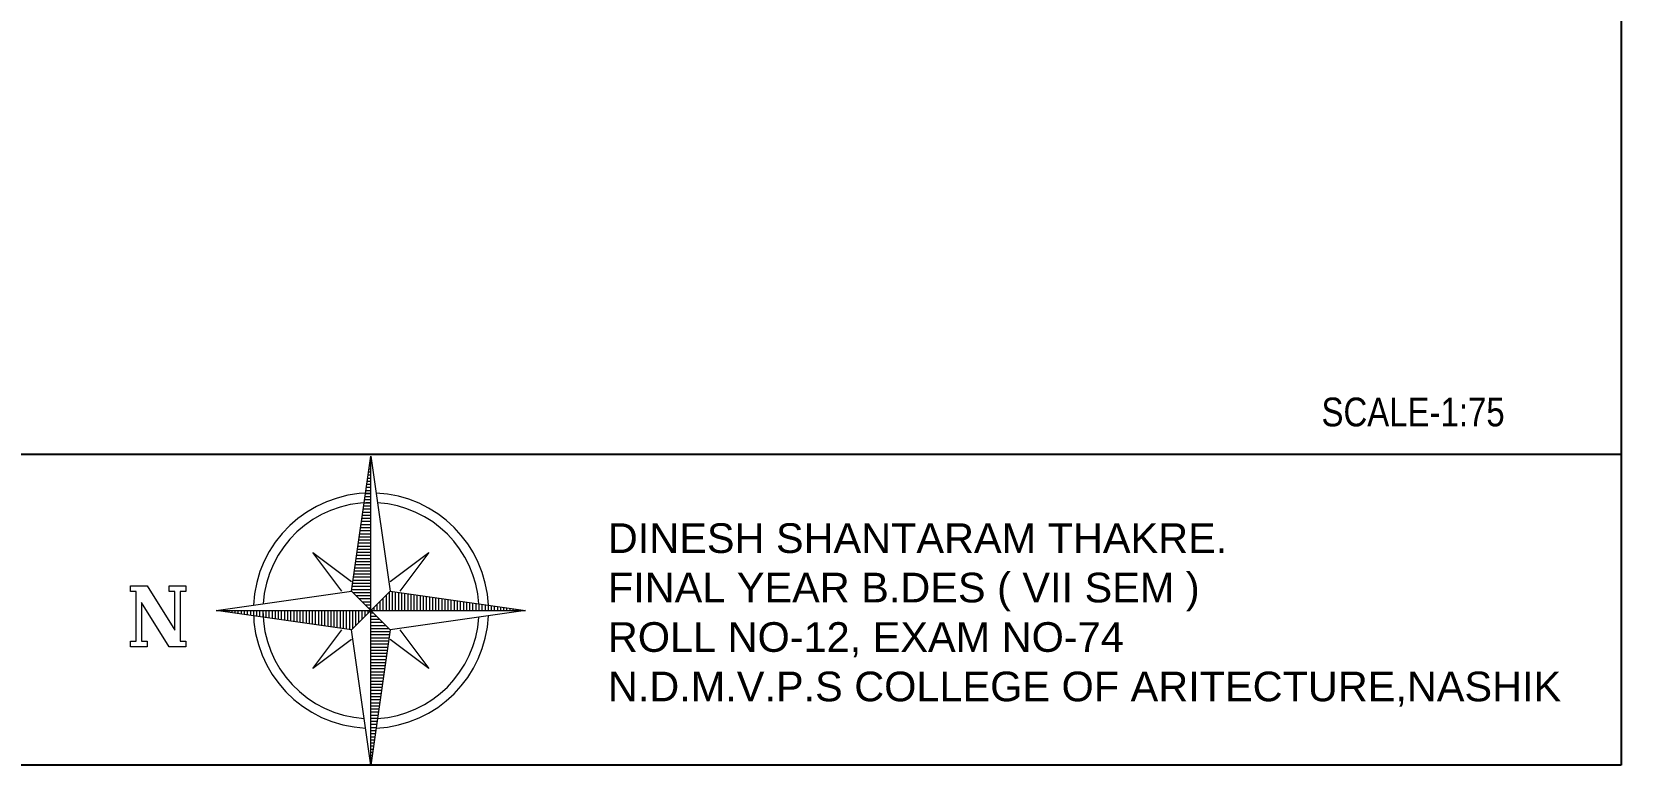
# Model space of a CAD drawing. Header units: inches. Extents: x -17070 to 527, y 504 to 2398.
# Drawn here: x -10691.42 to -10670.7, y 504.14 to 513.7 of the extents above; entities that cross this region are included whole.
import ezdxf

# ---------------------------------------------------------------- set-up
doc = ezdxf.new("R2010")
doc.units = ezdxf.units.IN
doc.layers.add('elevation', color=7, linetype='Continuous')
doc.layers.add('TEXT', color=7, linetype='Continuous', lineweight=9)
doc.styles.add('PP15', font='', dxfattribs={"height": 0.015})
doc.styles.get('PP15').set_extended_font_data('Arial Narrow')

# ---------------------------------------------------------------- blocks, each defined once
blk = doc.blocks.new('de')
at = {"layer": 'elevation', "ltscale": 0.0005}
for p, q in [((-10856.06422, 504.72708), (-10856.06422, 504.13708)), ((-10856.90422, 504.19118), (-10856.06422, 504.19118)), ((-10856.06422, 504.13708), (-10856.90422, 504.13708))]:
    blk.add_line(p, q, dxfattribs=at)
at = {"ltscale": 0.0005, "insert": (-10856.11631, 504.20099), "char_height": 0.005, "width": 0.0331616, "attachment_point": 1, "style": 'PP15'}
blk.add_mtext('SCALE-1:75', dxfattribs=at)
at = {"layer": 'elevation', "ltscale": 0.0005, "insert": (-10856.24034, 504.17914), "char_height": 0.0051564, "width": 0.17596, "attachment_point": 1, "style": 'PP15'}
blk.add_mtext('{\\fArial|b0|i0|c0|p34;DINESH SHANTARAM THAKRE.\\PFINAL YEAR B.DES ( VII SEM )\\PROLL NO-12, EXAM NO-74\\PN.D.M.V.P.S COLLEGE OF ARITECTURE,NASHIK\\P\\P                                                }', dxfattribs=at)
blk = doc.blocks.new('*X191')
at = {"color": 0, "linetype": 'ByBlock'}
for p, q in [((-217.53, 160.4998), (-217.53, 160.5)), ((-217.52, 160.4984), (-217.52, 160.5)), ((-217.51, 160.497), (-217.51, 160.5)), ((-217.5, 160.4955), (-217.5, 160.5)), ((-217.49, 160.4941), (-217.49, 160.5)), ((-217.48, 160.4927), (-217.48, 160.5)), ((-217.47, 160.4913), (-217.47, 160.5)), ((-217.46, 160.4898), (-217.46, 160.5)), ((-217.45, 160.4884), (-217.45, 160.5)), ((-217.44, 160.487), (-217.44, 160.5)), ((-217.43, 160.4855), (-217.43, 160.5)), ((-217.42, 160.4841), (-217.42, 160.5)), ((-217.41, 160.4827), (-217.41, 160.5)), ((-217.4, 160.4812), (-217.4, 160.5)), ((-217.39, 160.4798), (-217.39, 160.5)), ((-217.38, 160.4784), (-217.38, 160.5)), ((-217.37, 160.477), (-217.37, 160.5)), ((-217.36, 160.4755), (-217.36, 160.5)), ((-217.35, 160.4741), (-217.35, 160.5)), ((-217.34, 160.4727), (-217.34, 160.5)), ((-217.33, 160.4712), (-217.33, 160.5)), ((-217.32, 160.4698), (-217.32, 160.5)), ((-217.31, 160.4684), (-217.31, 160.5)), ((-217.3, 160.467), (-217.3, 160.5)), ((-217.29, 160.4655), (-217.29, 160.5)), ((-217.28, 160.4641), (-217.28, 160.5)), ((-217.27, 160.4627), (-217.27, 160.5)), ((-217.26, 160.4613), (-217.26, 160.5)), ((-217.25, 160.4598), (-217.25, 160.5)), ((-217.24, 160.4584), (-217.24, 160.5)), ((-217.23, 160.457), (-217.23, 160.5)), ((-217.22, 160.4555), (-217.22, 160.5)), ((-217.21, 160.4541), (-217.21, 160.5)), ((-217.2, 160.4527), (-217.2, 160.5)), ((-217.19, 160.4512), (-217.19, 160.5)), ((-217.18, 160.4498), (-217.18, 160.5)), ((-217.17, 160.4484), (-217.17, 160.5)), ((-217.16, 160.447), (-217.16, 160.5)), ((-217.15, 160.4455), (-217.15, 160.5)), ((-217.14, 160.4441), (-217.14, 160.5)), ((-217.13, 160.4427), (-217.13, 160.5)), ((-217.12, 160.4412), (-217.12, 160.5)), ((-217.11, 160.4398), (-217.11, 160.5)), ((-217.1, 160.4384), (-217.1, 160.5)), ((-217.09, 160.4412), (-217.09, 160.5)), ((-217.08, 160.4512), (-217.08, 160.5)), ((-217.07, 160.4613), (-217.07, 160.5)), ((-217.06, 160.4712), (-217.06, 160.5)), ((-217.05, 160.4812), (-217.05, 160.5)), ((-217.04, 160.4913), (-217.04, 160.5))]:
    blk.add_line(p, q, dxfattribs=at)
blk = doc.blocks.new('01PSNA24')
at = {"layer": 'TEXT', "color": 7}
for p, q in [((-0.0625, 0.0625), (0, 0.5)), ((0, 0.5), (0, 0)), ((0, 0.5), (0.0625, 0.0625)), ((-0.1875, 0.1875), (-0.0625, 0.0938)), ((-0.0938, 0.0625), (-0.1875, 0.1875)), ((0.0625, 0.0938), (0.1875, 0.1875)), ((0.1875, 0.1875), (0.0938, 0.0625)), ((-0.5, 0), (-0.0625, 0.0625)), ((-0.0625, 0.0625), (0, 0)), ((0, 0), (0.0625, 0.0625)), ((0.0625, 0.0625), (0.5, 0)), ((0, 0), (-0.5, 0)), ((-0.0625, -0.0625), (-0.5, 0)), ((-0.0625, -0.0625), (0, 0)), ((0.5, 0), (0, 0)), ((0, 0), (0, -0.5)), ((0, 0), (0.0625, -0.0625)), ((0.5, 0), (0.0625, -0.0625)), ((-0.1875, -0.1875), (-0.0938, -0.0625)), ((-0.0625, -0.0938), (-0.1875, -0.1875)), ((0, -0.5), (-0.0625, -0.0625)), ((0.0625, -0.0625), (0, -0.5)), ((0.1875, -0.1875), (0.0625, -0.0938)), ((0.0938, -0.0625), (0.1875, -0.1875))]:
    blk.add_line(p, q, dxfattribs=at)
blk.add_lwpolyline([(0.7418, 0.0989), (0.7239, 0.0989), (0.7239, 0.1168), (0.7775, 0.1168), (0.7775, 0.0989), (0.7596, 0.0989), (0.7596, -0.0618), (0.7775, -0.0618), (0.7775, -0.0796), (0.7239, -0.0796), (0.6346, 0.0632), (0.6346, -0.0618), (0.6525, -0.0618), (0.6525, -0.0796), (0.5989, -0.0796), (0.5989, -0.0618), (0.6168, -0.0618), (0.6168, 0.0989), (0.5989, 0.0989), (0.5989, 0.1168), (0.6525, 0.1168), (0.7418, -0.0261), (0.7418, 0.0989)], dxfattribs=at)
for radius, start, end in [(0.3802, 92.5891, 177.4109), (0.3802, 0, 87.4109), (0.3494, 93.5464, 176.4536), (0.3494, 0, 86.4536), (0.3802, 182.5891, 267.4109), (0.3494, 183.5464, 266.4536), (0.3802, 270, 357.4109), (0.3494, 270, 356.4536)]:
    blk.add_arc((0, 0), radius, start, end, dxfattribs=at)
for p, rotation in [((-160.5, -217.0312), 270), ((-217.0312, 160.5), 180), ((160.5, 217.0312), 89.99999999999999)]:
    blk.add_blockref('*X191', p, dxfattribs=dict(at, rotation=rotation))
blk.add_blockref('*X191', (217.0312, -160.5), dxfattribs=at)

msp = doc.modelspace()

# ---------------------------------------------------------------- block references
at = {"layer": 'elevation', "xscale": 75, "yscale": 75, "zscale": 75}
msp.add_blockref('de', (803534.11585, -37306.1441), dxfattribs=at)
at = {"layer": 'TEXT', "xscale": 4.031570374589137, "yscale": 4.031570374589137, "zscale": 4.031570374588254, "rotation": 180}
msp.add_blockref('01PSNA24', (-10686.99807, 506.15287), dxfattribs=at)

doc.saveas('drawing.dxf')
